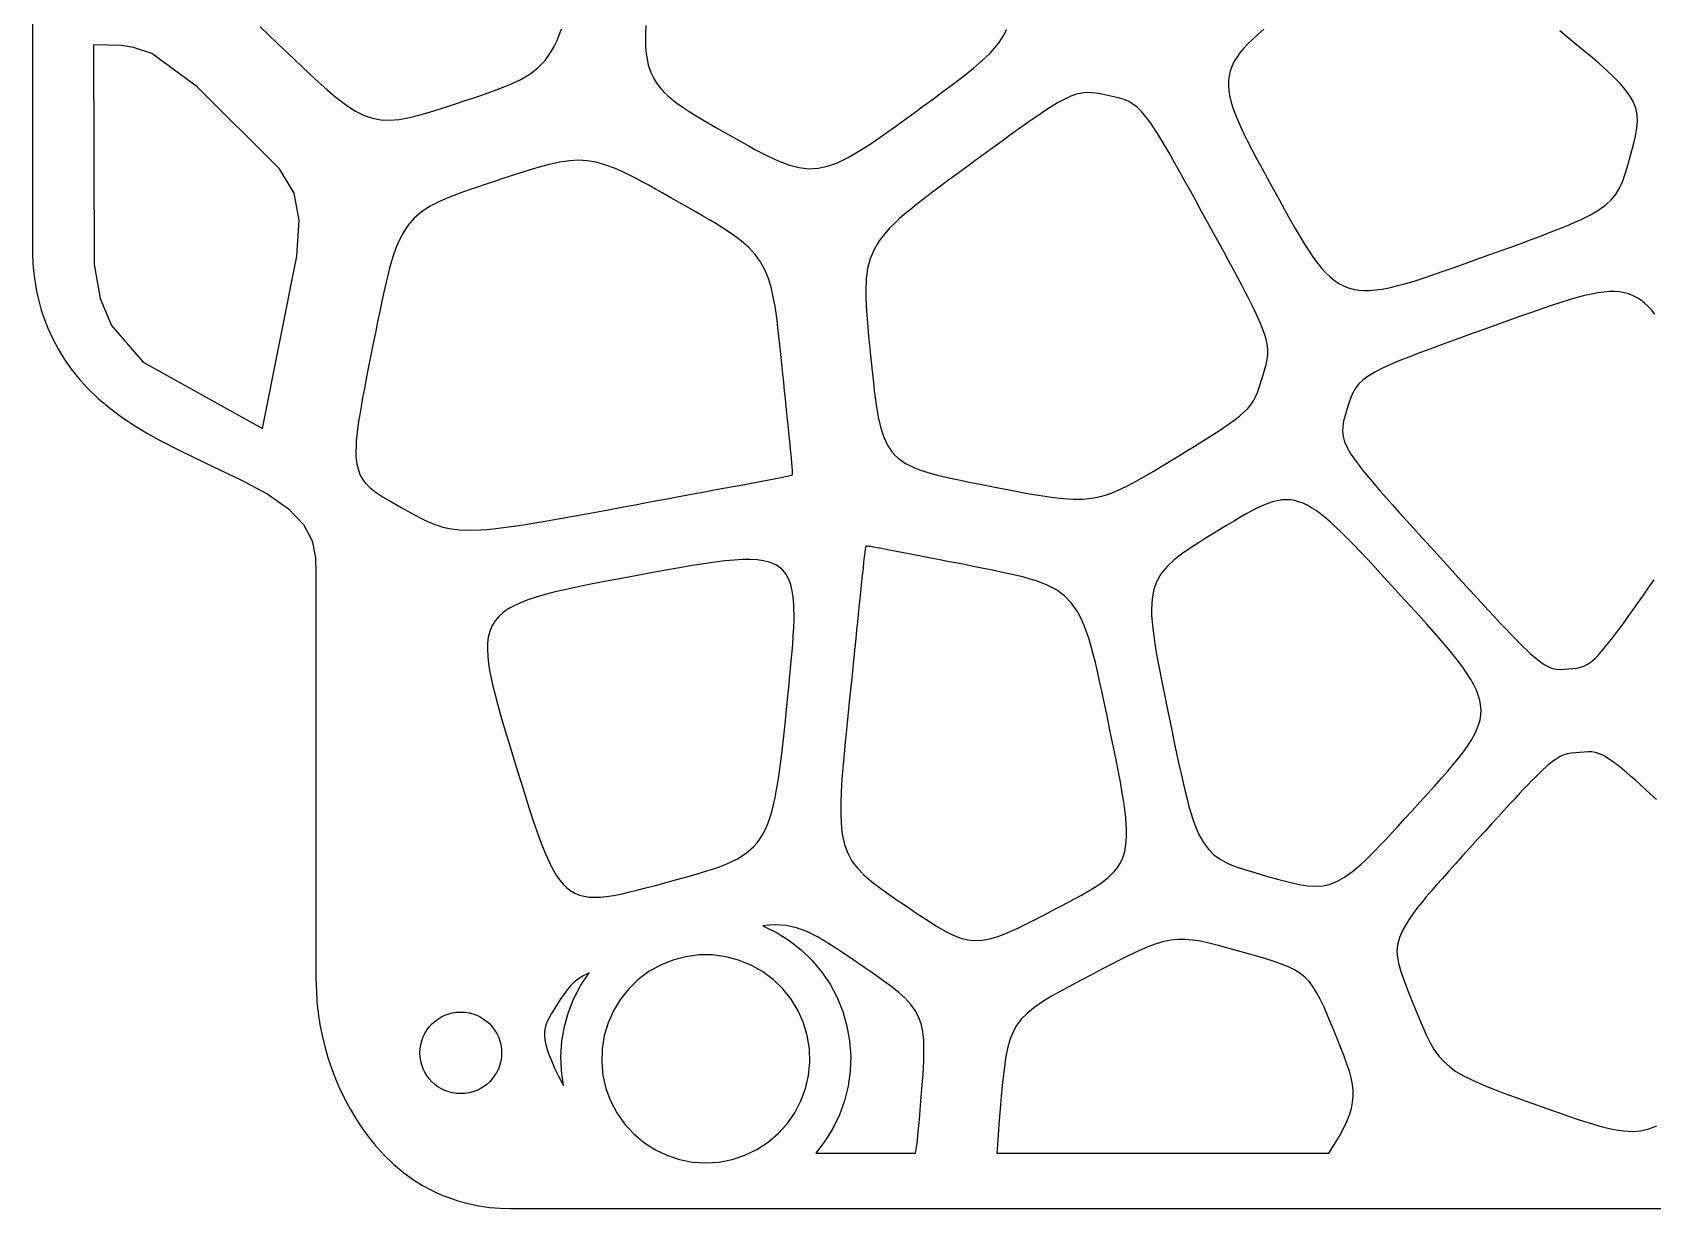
# Model space of a CAD drawing. Header units: millimetres. Extents: x -12999 to -11463, y -8335 to -6839.
# Drawn here: x -12999 to -12206, y -8335 to -7759 of the extents above; entities that cross this region are included whole.
import ezdxf

# ---------------------------------------------------------------- set-up
doc = ezdxf.new("R2010")
doc.units = ezdxf.units.MM
doc.header["$MEASUREMENT"] = 0

msp = doc.modelspace()

# ---------------------------------------------------------------- linework, layer by layer
at = {"color": 5, "linetype": 'Continuous'}
for points in [[(-12999.38, -7175.59), (-12999.38, -7863.57), (-12999.31, -7867.74), (-12999.11, -7871.69), (-12998.8, -7875.43), (-12998.4, -7878.95), (-12997.91, -7882.24), (-12997.36, -7885.32), (-12996.75, -7888.18), (-12996.12, -7890.82), (-12995.03, -7894.7), (-12993.96, -7897.98), (-12991.86, -7903.46), (-12989.42, -7908.78), (-12986.66, -7913.93), (-12983.6, -7918.9), (-12980.24, -7923.68), (-12976.6, -7928.22), (-12972.73, -7932.5), (-12966.98, -7938.05), (-12961.01, -7943.06), (-12954.94, -7947.55), (-12948.9, -7951.56), (-12943, -7955.11), (-12937.38, -7958.25), (-12926.55, -7963.79), (-12910.74, -7971.39), (-12897.36, -7977.79), (-12884.05, -7984.91), (-12873.91, -7992.04), (-12866.63, -7999.73), (-12862.41, -8007.64), (-12860.73, -8016.08), (-12860.51, -8022.94), (-12860.51, -8221.81), (-12860.09, -8232.35), (-12859.98, -8233.63), (-12859.37, -8239.18), (-12858.53, -8244.7), (-12857.46, -8250.16), (-12856.16, -8255.57), (-12854.63, -8260.91), (-12852.88, -8266.17), (-12850.91, -8271.34), (-12848.71, -8276.42), (-12845.41, -8283.09), (-12843.59, -8286.41), (-12841.45, -8290.05), (-12838.68, -8294.36), (-12835.42, -8298.95), (-12831.65, -8303.71), (-12827.33, -8308.51), (-12822.45, -8313.23), (-12817.49, -8317.38), (-12812.75, -8320.81), (-12808.32, -8323.59), (-12804.54, -8325.66), (-12801.2, -8327.28), (-12798.39, -8328.49), (-12795.95, -8329.45), (-12790.97, -8331.14), (-12785.89, -8332.52), (-12780.72, -8333.6), (-12775.5, -8334.37), (-12770.24, -8334.84), (-12764.99, -8334.99), (-11993.27, -8334.99)], [(-12887.75, -7755.79), (-12883.72, -7759.72), (-12879.3, -7763.96), (-12874.47, -7768.55), (-12870.75, -7772.09), (-12867.24, -7775.4), (-12863.95, -7778.5), (-12860.85, -7781.37), (-12857.92, -7784.04), (-12855.16, -7786.5), (-12852.54, -7788.75), (-12850.05, -7790.81), (-12845.39, -7794.35), (-12841.05, -7797.14), (-12836.91, -7799.22), (-12832.83, -7800.63), (-12828.69, -7801.4), (-12824.38, -7801.57), (-12819.74, -7801.17), (-12814.67, -7800.25), (-12809.03, -7798.84), (-12805.95, -7797.96), (-12802.69, -7796.96), (-12799.22, -7795.86), (-12795.53, -7794.66), (-12791.6, -7793.36), (-12787.42, -7791.97), (-12783.22, -7790.56), (-12779.28, -7789.23), (-12775.59, -7787.95), (-12772.14, -7786.71), (-12765.9, -7784.26), (-12760.48, -7781.73), (-12755.79, -7778.98), (-12751.74, -7775.85), (-12748.23, -7772.22), (-12745.19, -7767.92), (-12743.81, -7765.47), (-12742.52, -7762.81), (-12741.29, -7759.91), (-12740.13, -7756.75)], [(-12698.93, -7755.1), (-12699.1, -7758.93), (-12699.13, -7762.48), (-12699.01, -7765.78), (-12698.74, -7768.85), (-12698.3, -7771.7), (-12697.7, -7774.37), (-12696.93, -7776.88), (-12695.97, -7779.24), (-12694.83, -7781.48), (-12693.48, -7783.61), (-12691.94, -7785.64), (-12690.2, -7787.59), (-12688.24, -7789.49), (-12686.07, -7791.36), (-12683.68, -7793.22), (-12681.05, -7795.08), (-12678.2, -7796.97), (-12675.11, -7798.91), (-12671.77, -7800.92), (-12668.18, -7803.02), (-12664.34, -7805.23), (-12660.23, -7807.57), (-12656.19, -7809.87), (-12652.4, -7812.02), (-12648.82, -7814.02), (-12645.45, -7815.87), (-12642.27, -7817.56), (-12639.26, -7819.08), (-12633.69, -7821.66), (-12628.59, -7823.57), (-12623.79, -7824.81), (-12619.15, -7825.33), (-12614.55, -7825.11), (-12609.89, -7824.13), (-12605.01, -7822.38), (-12602.44, -7821.21), (-12599.76, -7819.84), (-12596.95, -7818.26), (-12593.99, -7816.48), (-12590.87, -7814.49), (-12587.56, -7812.3), (-12584.05, -7809.89), (-12580.32, -7807.26), (-12576.36, -7804.42), (-12572.14, -7801.36), (-12567.64, -7798.08), (-12562.86, -7794.57), (-12558.02, -7791.02), (-12553.5, -7787.69), (-12549.29, -7784.55), (-12545.38, -7781.58), (-12541.78, -7778.77), (-12538.47, -7776.08), (-12535.45, -7773.52), (-12532.71, -7771.04), (-12530.27, -7768.65), (-12528.1, -7766.3), (-12526.21, -7764), (-12524.6, -7761.71), (-12523.25, -7759.42), (-12522.17, -7757.1)], [(-12396.1, -7756.98), (-12399, -7759.46), (-12401.62, -7761.85), (-12403.98, -7764.15), (-12406.07, -7766.4), (-12407.89, -7768.6), (-12409.46, -7770.78), (-12410.79, -7772.97), (-12411.86, -7775.2), (-12412.67, -7777.47), (-12413.22, -7779.76), (-12413.51, -7782.08), (-12413.55, -7784.46), (-12413.37, -7786.92), (-12412.96, -7789.48), (-12412.32, -7792.18), (-12411.46, -7795.03), (-12410.39, -7798.05), (-12409.1, -7801.25), (-12407.6, -7804.65), (-12405.89, -7808.26), (-12403.97, -7812.11), (-12401.85, -7816.21), (-12399.54, -7820.59), (-12397.03, -7825.24), (-12394.33, -7830.2), (-12391.44, -7835.48), (-12388.54, -7840.77), (-12385.81, -7845.72), (-12383.23, -7850.35), (-12380.78, -7854.66), (-12378.45, -7858.65), (-12376.21, -7862.33), (-12374.05, -7865.72), (-12371.94, -7868.81), (-12369.88, -7871.6), (-12367.85, -7874.12), (-12365.81, -7876.36), (-12363.75, -7878.34), (-12361.64, -7880.07), (-12359.45, -7881.55), (-12357.18, -7882.76), (-12354.83, -7883.69), (-12352.41, -7884.37), (-12349.88, -7884.81), (-12347.22, -7885.01), (-12344.4, -7885), (-12341.41, -7884.76), (-12338.21, -7884.31), (-12334.8, -7883.66), (-12331.15, -7882.81), (-12327.26, -7881.77), (-12323.09, -7880.54), (-12318.64, -7879.13), (-12313.88, -7877.54), (-12308.79, -7875.79), (-12303.37, -7873.87), (-12297.58, -7871.8), (-12291.41, -7869.58), (-12285.5, -7867.45), (-12279.94, -7865.45), (-12274.72, -7863.55), (-12269.83, -7861.77), (-12265.25, -7860.08), (-12260.98, -7858.48), (-12257, -7856.96), (-12253.3, -7855.52), (-12249.87, -7854.14), (-12246.69, -7852.82), (-12243.76, -7851.55), (-12241.04, -7850.31), (-12236.19, -7847.89), (-12232.07, -7845.47), (-12228.63, -7842.98), (-12225.83, -7840.38), (-12223.58, -7837.61), (-12221.77, -7834.58), (-12220.26, -7831.21), (-12218.95, -7827.42), (-12217.7, -7823.12), (-12216.39, -7818.22), (-12215.17, -7813.51), (-12214.18, -7809.31), (-12213.49, -7805.53), (-12213.18, -7802.06), (-12213.32, -7798.79), (-12213.98, -7795.61), (-12215.25, -7792.43), (-12217.18, -7789.14), (-12219.87, -7785.63), (-12221.51, -7783.77), (-12223.37, -7781.81), (-12225.45, -7779.75), (-12227.76, -7777.56), (-12230.31, -7775.25), (-12233.12, -7772.78), (-12236.18, -7770.16), (-12239.51, -7767.37), (-12243.12, -7764.38), (-12247.02, -7761.2), (-12251.21, -7757.81)], [(-12204.59, -7896.57), (-12206.36, -7894.5), (-12208.12, -7892.65), (-12209.9, -7891.02), (-12211.72, -7889.62), (-12213.59, -7888.43), (-12215.53, -7887.44), (-12217.57, -7886.67), (-12219.7, -7886.09), (-12221.97, -7885.72), (-12224.37, -7885.55), (-12226.93, -7885.57), (-12229.67, -7885.79), (-12232.6, -7886.19), (-12235.74, -7886.77), (-12239.11, -7887.54), (-12242.72, -7888.48), (-12246.59, -7889.6), (-12250.75, -7890.88), (-12255.2, -7892.34), (-12259.96, -7893.95), (-12265.06, -7895.73), (-12270.5, -7897.66), (-12276.31, -7899.74), (-12282.5, -7901.97), (-12288.45, -7904.11), (-12294.05, -7906.13), (-12299.3, -7908.03), (-12304.22, -7909.82), (-12308.81, -7911.5), (-12313.1, -7913.08), (-12317.08, -7914.57), (-12320.79, -7915.97), (-12324.21, -7917.29), (-12327.38, -7918.55), (-12330.3, -7919.73), (-12332.98, -7920.86), (-12337.74, -7923), (-12341.73, -7925.02), (-12345.02, -7926.97), (-12347.67, -7928.91), (-12349.74, -7930.87), (-12351.34, -7932.92), (-12352.6, -7935.12), (-12353.63, -7937.54), (-12354.56, -7940.25), (-12355.49, -7943.31), (-12356.38, -7946.34), (-12357.08, -7949.08), (-12357.51, -7951.62), (-12357.61, -7954.07), (-12357.32, -7956.54), (-12356.58, -7959.13), (-12355.32, -7961.97), (-12353.48, -7965.16), (-12350.99, -7968.81), (-12349.48, -7970.83), (-12347.79, -7973.01), (-12345.9, -7975.36), (-12343.8, -7977.88), (-12341.5, -7980.6), (-12338.97, -7983.52), (-12336.21, -7986.66), (-12333.22, -7990.03), (-12329.99, -7993.64), (-12326.5, -7997.51), (-12322.75, -8001.66), (-12318.73, -8006.08), (-12314.43, -8010.81), (-12309.85, -8015.84), (-12305.24, -8020.9), (-12300.92, -8025.65), (-12296.87, -8030.09), (-12293.08, -8034.23), (-12289.55, -8038.08), (-12286.25, -8041.66), (-12283.18, -8044.97), (-12280.33, -8048.03), (-12277.69, -8050.84), (-12275.24, -8053.41), (-12272.97, -8055.76), (-12270.87, -8057.89), (-12268.93, -8059.81), (-12267.14, -8061.54), (-12265.48, -8063.08), (-12263.95, -8064.44), (-12261.22, -8066.68), (-12258.84, -8068.33), (-12256.74, -8069.48), (-12254.81, -8070.21), (-12252.96, -8070.59), (-12251.1, -8070.72), (-12249.14, -8070.66), (-12246.99, -8070.49), (-12244.84, -8070.3), (-12242.9, -8070.06), (-12241.11, -8069.68), (-12239.38, -8069.1), (-12237.67, -8068.23), (-12235.88, -8067), (-12233.95, -8065.33), (-12231.81, -8063.14), (-12229.39, -8060.36), (-12226.62, -8056.9), (-12225.08, -8054.89), (-12223.43, -8052.69), (-12221.65, -8050.29), (-12219.74, -8047.66), (-12217.69, -8044.81), (-12215.49, -8041.72), (-12213.12, -8038.39), (-12210.6, -8034.81), (-12207.89, -8030.96), (-12205, -8026.83)], [(-12203.81, -8134.54), (-12206.7, -8131.86), (-12209.38, -8129.39), (-12211.88, -8127.12), (-12214.19, -8125.03), (-12216.33, -8123.14), (-12218.31, -8121.42), (-12221.84, -8118.47), (-12224.87, -8116.12), (-12227.49, -8114.32), (-12229.77, -8112.99), (-12231.81, -8112.07), (-12233.7, -8111.49), (-12235.53, -8111.2), (-12237.37, -8111.13), (-12239.33, -8111.21), (-12241.49, -8111.37), (-12245.59, -8111.8), (-12247.4, -8112.14), (-12249.17, -8112.67), (-12250.97, -8113.45), (-12252.87, -8114.54), (-12254.96, -8116.02), (-12257.32, -8117.96), (-12260.01, -8120.41), (-12263.13, -8123.46), (-12264.87, -8125.23), (-12266.74, -8127.17), (-12268.76, -8129.29), (-12270.94, -8131.61), (-12273.27, -8134.12), (-12275.79, -8136.84), (-12278.48, -8139.77), (-12281.37, -8142.93), (-12284.46, -8146.32), (-12287.77, -8149.96), (-12291.3, -8153.84), (-12295.06, -8157.99), (-12298.83, -8162.14), (-12302.36, -8166.05), (-12305.66, -8169.71), (-12308.73, -8173.14), (-12311.57, -8176.37), (-12314.2, -8179.4), (-12316.62, -8182.25), (-12318.83, -8184.93), (-12320.83, -8187.46), (-12322.64, -8189.85), (-12324.26, -8192.11), (-12325.69, -8194.27), (-12328.01, -8198.32), (-12329.64, -8202.1), (-12330.63, -8205.73), (-12330.95, -8208.67), (-12330.86, -8210.76), (-12330.18, -8214.63), (-12329.03, -8218.81), (-12327.45, -8223.41), (-12325.47, -8228.56), (-12323.15, -8234.35), (-12320.8, -8240.16), (-12318.67, -8245.26), (-12316.67, -8249.75), (-12314.69, -8253.68), (-12312.66, -8257.14), (-12310.48, -8260.2), (-12308.05, -8262.94), (-12305.28, -8265.42), (-12302.08, -8267.73), (-12298.36, -8269.93), (-12294.02, -8272.1), (-12288.97, -8274.32), (-12286.15, -8275.47), (-12283.12, -8276.65), (-12279.86, -8277.89), (-12276.37, -8279.18), (-12272.63, -8280.54), (-12268.63, -8281.98), (-12264.37, -8283.5), (-12259.81, -8285.12), (-12255.26, -8286.74), (-12250.98, -8288.25), (-12246.96, -8289.65), (-12243.19, -8290.94), (-12239.65, -8292.12), (-12236.33, -8293.17), (-12233.21, -8294.11), (-12230.27, -8294.93), (-12224.88, -8296.19), (-12220.05, -8296.93), (-12215.64, -8297.13), (-12211.52, -8296.79), (-12207.58, -8295.87), (-12203.68, -8294.36)]]:
    msp.add_lwpolyline(points, dxfattribs=at)
for points in [[(-12868.63, -7850.59), (-12871.16, -7837.24), (-12878.28, -7825.33), (-12918.67, -7785.22), (-12940.85, -7768.94), (-12949.82, -7765.88), (-12955.68, -7764.87), (-12969.53, -7764.7), (-12969.14, -7872.3), (-12966.12, -7888.97), (-12960.63, -7902.1), (-12945.15, -7920.19), (-12886.69, -7952.6), (-12869.82, -7868.18)], [(-12395.22, -7908.26), (-12396.28, -7904.95), (-12397.77, -7901.15), (-12399.74, -7896.76), (-12400.91, -7894.3), (-12402.22, -7891.65), (-12403.66, -7888.79), (-12405.25, -7885.72), (-12406.99, -7882.41), (-12408.88, -7878.86), (-12410.93, -7875.04), (-12413.14, -7870.95), (-12415.52, -7866.58), (-12418.08, -7861.9), (-12420.81, -7856.91), (-12423.72, -7851.58), (-12426.64, -7846.25), (-12429.38, -7841.25), (-12431.95, -7836.58), (-12434.36, -7832.21), (-12436.62, -7828.14), (-12438.73, -7824.36), (-12440.7, -7820.86), (-12442.56, -7817.62), (-12444.29, -7814.63), (-12445.92, -7811.89), (-12447.44, -7809.37), (-12448.88, -7807.07), (-12451.52, -7803.09), (-12453.91, -7799.84), (-12456.12, -7797.24), (-12458.22, -7795.2), (-12460.28, -7793.63), (-12462.37, -7792.42), (-12464.57, -7791.49), (-12466.95, -7790.75), (-12469.57, -7790.11), (-12472.51, -7789.48), (-12475.46, -7788.87), (-12478.13, -7788.39), (-12480.6, -7788.1), (-12482.99, -7788.04), (-12485.39, -7788.27), (-12487.91, -7788.85), (-12490.64, -7789.81), (-12493.7, -7791.21), (-12497.17, -7793.11), (-12501.17, -7795.55), (-12503.39, -7796.99), (-12505.79, -7798.58), (-12508.36, -7800.34), (-12511.13, -7802.27), (-12514.11, -7804.37), (-12517.3, -7806.65), (-12520.73, -7809.12), (-12524.4, -7811.78), (-12528.33, -7814.64), (-12532.53, -7817.71), (-12537.01, -7821), (-12541.79, -7824.5), (-12546.57, -7828.01), (-12551.06, -7831.31), (-12555.25, -7834.42), (-12559.16, -7837.35), (-12562.8, -7840.12), (-12566.17, -7842.75), (-12569.28, -7845.26), (-12572.14, -7847.66), (-12574.76, -7849.97), (-12577.16, -7852.2), (-12579.32, -7854.38), (-12581.28, -7856.52), (-12584.57, -7860.73), (-12587.12, -7864.99), (-12588.99, -7869.43), (-12590.25, -7874.18), (-12590.97, -7879.38), (-12591.21, -7885.16), (-12591.18, -7888.31), (-12591.05, -7891.66), (-12590.84, -7895.22), (-12590.56, -7899.01), (-12590.21, -7903.04), (-12589.8, -7907.34), (-12589.34, -7911.92), (-12588.84, -7916.8), (-12588.36, -7921.51), (-12587.9, -7925.93), (-12587.45, -7930.08), (-12587, -7933.97), (-12586.54, -7937.61), (-12586.06, -7941.01), (-12585.56, -7944.19), (-12585.02, -7947.14), (-12583.8, -7952.44), (-12582.32, -7956.98), (-12580.51, -7960.86), (-12578.22, -7964.26), (-12576.85, -7965.79), (-12575.31, -7967.22), (-12571.71, -7969.74), (-12569.63, -7970.86), (-12567.36, -7971.9), (-12564.87, -7972.87), (-12562.16, -7973.79), (-12559.21, -7974.67), (-12556.01, -7975.52), (-12552.56, -7976.36), (-12548.83, -7977.2), (-12544.83, -7978.05), (-12540.53, -7978.93), (-12535.92, -7979.84), (-12530.99, -7980.81), (-12526.25, -7981.74), (-12521.79, -7982.6), (-12517.61, -7983.4), (-12513.68, -7984.14), (-12509.99, -7984.8), (-12506.52, -7985.39), (-12500.19, -7986.35), (-12494.55, -7987), (-12489.47, -7987.31), (-12484.82, -7987.26), (-12480.45, -7986.83), (-12476.25, -7986.01), (-12472.07, -7984.77), (-12467.8, -7983.1), (-12463.28, -7980.96), (-12458.4, -7978.36), (-12453.01, -7975.25), (-12450.09, -7973.51), (-12446.99, -7971.63), (-12443.7, -7969.62), (-12440.19, -7967.47), (-12436.7, -7965.33), (-12433.42, -7963.32), (-12430.35, -7961.43), (-12427.49, -7959.66), (-12422.33, -7956.43), (-12417.88, -7953.58), (-12414.07, -7951.04), (-12410.85, -7948.76), (-12408.15, -7946.68), (-12405.91, -7944.73), (-12404.05, -7942.87), (-12402.53, -7941.02), (-12401.27, -7939.13), (-12400.2, -7937.15), (-12399.28, -7935), (-12398.43, -7932.64), (-12397.58, -7930), (-12396.69, -7927.03), (-12395.81, -7924.05), (-12395.08, -7921.35), (-12394.56, -7918.83), (-12394.27, -7916.37), (-12394.26, -7913.86), (-12394.56, -7911.2)], [(-12630.16, -7941.72), (-12630.53, -7938.13), (-12630.93, -7934.28), (-12631.35, -7930.18), (-12631.79, -7925.81), (-12632.27, -7921.16), (-12632.77, -7916.27), (-12633.25, -7911.69), (-12633.72, -7907.39), (-12634.18, -7903.37), (-12634.64, -7899.6), (-12635.12, -7896.07), (-12635.62, -7892.77), (-12636.16, -7889.69), (-12637.36, -7884.1), (-12638.8, -7879.18), (-12640.55, -7874.84), (-12642.69, -7870.93), (-12645.29, -7867.36), (-12648.42, -7864), (-12652.17, -7860.74), (-12656.59, -7857.47), (-12661.77, -7854.06), (-12664.67, -7852.26), (-12667.78, -7850.4), (-12671.12, -7848.44), (-12674.7, -7846.37), (-12678.52, -7844.18), (-12682.59, -7841.86), (-12686.66, -7839.54), (-12690.49, -7837.37), (-12694.09, -7835.34), (-12697.47, -7833.46), (-12700.66, -7831.72), (-12703.67, -7830.12), (-12709.22, -7827.33), (-12714.25, -7825.09), (-12718.9, -7823.37), (-12723.29, -7822.16), (-12727.57, -7821.44), (-12731.87, -7821.2), (-12736.31, -7821.43), (-12741.04, -7822.11), (-12746.18, -7823.22), (-12751.87, -7824.76), (-12758.24, -7826.7), (-12761.73, -7827.81), (-12765.43, -7829.03), (-12769.37, -7830.34), (-12773.57, -7831.73), (-12777.59, -7833.08), (-12781.37, -7834.35), (-12784.92, -7835.57), (-12788.25, -7836.74), (-12794.3, -7839), (-12799.67, -7841.28), (-12804.48, -7843.74), (-12808.75, -7846.5), (-12812.41, -7849.63), (-12815.49, -7853.19), (-12818.11, -7857.26), (-12820.4, -7862.01), (-12821.46, -7864.69), (-12822.47, -7867.58), (-12823.45, -7870.7), (-12824.41, -7874.07), (-12825.35, -7877.7), (-12826.3, -7881.61), (-12827.26, -7885.81), (-12828.23, -7890.32), (-12829.24, -7895.15), (-12830.29, -7900.32), (-12831.4, -7905.83), (-12832.57, -7911.72), (-12833.74, -7917.6), (-12834.83, -7923.12), (-12835.84, -7928.29), (-12836.77, -7933.12), (-12837.61, -7937.63), (-12838.36, -7941.84), (-12839.02, -7945.74), (-12839.59, -7949.38), (-12840.06, -7952.75), (-12840.43, -7955.87), (-12840.71, -7958.75), (-12840.87, -7961.42), (-12840.93, -7963.88), (-12840.89, -7966.15), (-12840.46, -7970.18), (-12839.56, -7973.64), (-12838.94, -7975.18), (-12838.19, -7976.62), (-12837.31, -7977.98), (-12836.31, -7979.26), (-12833.92, -7981.66), (-12830.99, -7983.95), (-12827.5, -7986.25), (-12823.44, -7988.67), (-12818.78, -7991.31), (-12814.07, -7993.96), (-12809.83, -7996.24), (-12805.89, -7998.18), (-12802.1, -7999.76), (-12798.3, -8000.99), (-12794.32, -8001.87), (-12790.01, -8002.39), (-12785.2, -8002.56), (-12779.75, -8002.37), (-12776.72, -8002.14), (-12773.48, -8001.82), (-12769.99, -8001.42), (-12766.24, -8000.92), (-12762.2, -8000.34), (-12757.87, -7999.67), (-12753.21, -7998.9), (-12748.21, -7998.05), (-12742.84, -7997.11), (-12737.1, -7996.08), (-12730.95, -7994.96), (-12724.37, -7993.75), (-12717.36, -7992.46), (-12709.88, -7991.07), (-12704.08, -7989.99), (-12698.55, -7988.96), (-12693.3, -7987.99), (-12688.31, -7987.06), (-12683.58, -7986.18), (-12679.1, -7985.35), (-12674.87, -7984.56), (-12670.88, -7983.82), (-12667.12, -7983.12), (-12663.58, -7982.46), (-12657.15, -7981.27), (-12654.24, -7980.72), (-12651.44, -7980.2), (-12648.05, -7979.57), (-12643.87, -7978.78), (-12639.43, -7977.94), (-12635.26, -7977.15), (-12633.46, -7976.8), (-12631.93, -7976.5), (-12630.71, -7976.26), (-12629.73, -7976.06), (-12628.37, -7975.77), (-12627.64, -7975.58), (-12627.44, -7975.51), (-12627.31, -7975.45), (-12627.27, -7975.43), (-12627.24, -7975.4), (-12627.19, -7975.36), (-12627.15, -7975.31), (-12627.13, -7975.29), (-12627.11, -7975.26), (-12627.09, -7975.22), (-12627.08, -7975.18), (-12627.05, -7975.06), (-12627.02, -7974.67), (-12627.04, -7973.98), (-12627.1, -7972.93), (-12627.21, -7971.47), (-12627.38, -7969.57), (-12627.6, -7967.19), (-12627.89, -7964.22), (-12628.25, -7960.6), (-12628.69, -7956.24), (-12629.21, -7951.09), (-12629.5, -7948.2), (-12629.82, -7945.07)], [(-12289.89, -8092.99), (-12289.79, -8090.55), (-12289.97, -8088.14), (-12290.41, -8085.75), (-12291.11, -8083.35), (-12292.07, -8080.88), (-12293.29, -8078.33), (-12294.78, -8075.67), (-12296.53, -8072.89), (-12298.55, -8069.97), (-12300.84, -8066.89), (-12303.4, -8063.64), (-12306.23, -8060.2), (-12309.34, -8056.55), (-12312.73, -8052.68), (-12316.39, -8048.56), (-12320.33, -8044.18), (-12324.54, -8039.53), (-12329.05, -8034.59), (-12333.49, -8029.71), (-12337.67, -8025.13), (-12341.61, -8020.84), (-12345.31, -8016.84), (-12348.8, -8013.12), (-12352.08, -8009.68), (-12355.18, -8006.51), (-12358.1, -8003.6), (-12360.86, -8000.96), (-12363.48, -7998.57), (-12365.97, -7996.43), (-12368.35, -7994.53), (-12370.62, -7992.88), (-12372.8, -7991.47), (-12374.91, -7990.28), (-12376.96, -7989.32), (-12378.98, -7988.57), (-12381.02, -7988.02), (-12383.09, -7987.69), (-12385.22, -7987.58), (-12387.39, -7987.7), (-12389.61, -7988.04), (-12391.89, -7988.61), (-12394.25, -7989.39), (-12396.7, -7990.38), (-12399.27, -7991.57), (-12401.98, -7992.95), (-12404.84, -7994.51), (-12407.87, -7996.26), (-12411.09, -7998.18), (-12414.53, -8000.26), (-12418.19, -8002.5), (-12421.65, -8004.63), (-12424.9, -8006.63), (-12427.93, -8008.54), (-12430.76, -8010.35), (-12435.8, -8013.79), (-12440.06, -8017.08), (-12443.58, -8020.35), (-12446.4, -8023.75), (-12448.54, -8027.42), (-12450.03, -8031.48), (-12450.9, -8036.07), (-12451.11, -8038.6), (-12451.18, -8041.32), (-12451.12, -8044.23), (-12450.91, -8047.36), (-12450.58, -8050.72), (-12450.13, -8054.33), (-12449.56, -8058.22), (-12448.87, -8062.38), (-12448.07, -8066.85), (-12447.16, -8071.63), (-12446.15, -8076.75), (-12445.05, -8082.22), (-12443.85, -8088.07), (-12442.57, -8094.3), (-12441.27, -8100.58), (-12440.05, -8106.48), (-12438.89, -8111.99), (-12437.79, -8117.13), (-12436.74, -8121.92), (-12435.73, -8126.37), (-12434.75, -8130.5), (-12433.79, -8134.32), (-12432.84, -8137.85), (-12431.9, -8141.1), (-12430.94, -8144.09), (-12429.98, -8146.83), (-12428.98, -8149.34), (-12427.96, -8151.62), (-12425.77, -8155.6), (-12423.35, -8158.87), (-12420.62, -8161.56), (-12417.56, -8163.77), (-12414.11, -8165.63), (-12410.19, -8167.27), (-12405.7, -8168.81), (-12400.6, -8170.34), (-12394.82, -8171.99), (-12388.87, -8173.64), (-12383.61, -8175.03), (-12378.92, -8176.08), (-12374.69, -8176.75), (-12370.8, -8176.99), (-12367.16, -8176.74), (-12363.65, -8175.95), (-12360.16, -8174.57), (-12356.58, -8172.54), (-12352.8, -8169.81), (-12348.71, -8166.34), (-12346.51, -8164.3), (-12344.2, -8162.06), (-12341.75, -8159.6), (-12339.16, -8156.93), (-12336.4, -8154.02), (-12333.48, -8150.88), (-12330.36, -8147.5), (-12327.04, -8143.87), (-12323.51, -8139.99), (-12319.75, -8135.85), (-12315.95, -8131.66), (-12312.4, -8127.72), (-12309.1, -8124.01), (-12306.05, -8120.53), (-12303.26, -8117.23), (-12300.72, -8114.12), (-12298.44, -8111.16), (-12296.42, -8108.33), (-12294.65, -8105.61), (-12293.16, -8102.99), (-12291.93, -8100.44), (-12290.97, -8097.94), (-12290.28, -8095.46)], [(-12465.49, -8131.36), (-12466.29, -8126.83), (-12467.2, -8121.96), (-12468.23, -8116.73), (-12469.35, -8111.13), (-12470.58, -8105.14), (-12471.9, -8098.74), (-12473.16, -8092.61), (-12474.36, -8086.86), (-12475.5, -8081.46), (-12476.6, -8076.42), (-12477.66, -8071.71), (-12478.7, -8067.33), (-12479.73, -8063.25), (-12480.76, -8059.47), (-12481.81, -8055.96), (-12482.88, -8052.72), (-12483.99, -8049.74), (-12485.14, -8046.99), (-12486.36, -8044.47), (-12487.65, -8042.15), (-12490.52, -8038.06), (-12493.86, -8034.64), (-12497.76, -8031.78), (-12502.31, -8029.39), (-12507.61, -8027.35), (-12510.57, -8026.42), (-12513.76, -8025.54), (-12517.18, -8024.68), (-12520.86, -8023.83), (-12524.8, -8022.99), (-12529.01, -8022.12), (-12533.51, -8021.23), (-12538.32, -8020.29), (-12542.88, -8019.39), (-12547.17, -8018.55), (-12551.19, -8017.77), (-12554.96, -8017.03), (-12558.49, -8016.34), (-12561.77, -8015.7), (-12564.82, -8015.1), (-12567.65, -8014.55), (-12572.68, -8013.57), (-12576.92, -8012.75), (-12580.44, -8012.08), (-12583.31, -8011.54), (-12585.6, -8011.11), (-12587.37, -8010.8), (-12588.7, -8010.57), (-12589.65, -8010.43), (-12590.29, -8010.36), (-12590.73, -8010.34), (-12590.87, -8010.36), (-12590.93, -8010.37), (-12590.97, -8010.39), (-12591.01, -8010.41), (-12591.04, -8010.43), (-12591.09, -8010.48), (-12591.14, -8010.54), (-12591.17, -8010.58), (-12591.2, -8010.63), (-12591.25, -8010.79), (-12591.31, -8011.05), (-12591.47, -8011.96), (-12591.66, -8013.48), (-12591.91, -8015.57), (-12592.2, -8018.15), (-12592.52, -8021.15), (-12592.9, -8024.76), (-12593.36, -8029.13), (-12593.62, -8031.61), (-12593.9, -8034.31), (-12594.2, -8037.23), (-12594.52, -8040.39), (-12594.87, -8043.78), (-12595.24, -8047.43), (-12595.64, -8051.34), (-12596.07, -8055.51), (-12596.53, -8059.96), (-12597.01, -8064.7), (-12597.53, -8069.74), (-12598.07, -8075.07), (-12598.65, -8080.73), (-12599.26, -8086.7), (-12599.97, -8093.69), (-12600.63, -8100.24), (-12601.23, -8106.37), (-12601.78, -8112.09), (-12602.25, -8117.44), (-12602.65, -8122.42), (-12602.98, -8127.06), (-12603.22, -8131.38), (-12603.38, -8135.39), (-12603.44, -8139.11), (-12603.41, -8142.57), (-12603.27, -8145.77), (-12603.03, -8148.75), (-12602.67, -8151.51), (-12601.6, -8156.48), (-12600.02, -8160.82), (-12597.92, -8164.68), (-12595.28, -8168.18), (-12592.08, -8171.48), (-12588.27, -8174.77), (-12583.8, -8178.16), (-12578.64, -8181.81), (-12575.79, -8183.77), (-12572.75, -8185.84), (-12569.63, -8187.97), (-12566.69, -8189.96), (-12561.33, -8193.53), (-12556.56, -8196.56), (-12552.26, -8199.05), (-12548.33, -8200.99), (-12544.66, -8202.4), (-12541.14, -8203.29), (-12537.66, -8203.64), (-12534.11, -8203.47), (-12530.39, -8202.79), (-12526.37, -8201.6), (-12521.96, -8199.9), (-12517.04, -8197.69), (-12511.51, -8194.99), (-12508.47, -8193.44), (-12505.25, -8191.78), (-12501.81, -8189.99), (-12498.16, -8188.08), (-12494.68, -8186.25), (-12491.4, -8184.52), (-12485.46, -8181.31), (-12480.31, -8178.31), (-12475.91, -8175.42), (-12472.22, -8172.52), (-12469.2, -8169.48), (-12467.9, -8167.83), (-12466.76, -8166.08), (-12465.78, -8164.19), (-12464.97, -8162.17), (-12464.33, -8160.01), (-12463.86, -8157.69), (-12463.55, -8155.2), (-12463.4, -8152.52), (-12463.4, -8149.62), (-12463.55, -8146.5), (-12463.83, -8143.13), (-12464.26, -8139.5), (-12464.81, -8135.58)], [(-12633.45, -8120.77), (-12632.8, -8115.84), (-12632.17, -8110.55), (-12631.53, -8104.87), (-12630.88, -8098.79), (-12630.2, -8092.3), (-12629.5, -8085.38), (-12628.89, -8079.4), (-12628.32, -8073.76), (-12627.81, -8068.43), (-12627.35, -8063.41), (-12626.97, -8058.69), (-12626.66, -8054.27), (-12626.44, -8050.13), (-12626.31, -8046.26), (-12626.41, -8038.86), (-12626.7, -8035.4), (-12627.18, -8032.17), (-12627.89, -8029.21), (-12628.86, -8026.54), (-12630.14, -8024.17), (-12630.91, -8023.1), (-12631.77, -8022.11), (-12632.73, -8021.2), (-12633.79, -8020.38), (-12634.9, -8019.67), (-12636.08, -8019.07), (-12638.56, -8018.13), (-12641.27, -8017.48), (-12644.32, -8017.06), (-12647.71, -8016.88), (-12651.47, -8016.9), (-12655.6, -8017.14), (-12660.13, -8017.56), (-12665.06, -8018.16), (-12670.41, -8018.93), (-12676.2, -8019.86), (-12682.44, -8020.92), (-12689.15, -8022.12), (-12696.34, -8023.44), (-12704.02, -8024.86), (-12711.79, -8026.31), (-12719.05, -8027.68), (-12725.81, -8028.98), (-12732.09, -8030.25), (-12737.89, -8031.49), (-12743.24, -8032.73), (-12748.13, -8033.99), (-12752.59, -8035.27), (-12756.62, -8036.61), (-12760.24, -8038.02), (-12763.46, -8039.51), (-12766.29, -8041.11), (-12768.74, -8042.84), (-12770.9, -8044.77), (-12772.77, -8046.98), (-12774.27, -8049.48), (-12775.35, -8052.14), (-12776.05, -8054.95), (-12776.42, -8057.92), (-12776.51, -8061.05), (-12776.34, -8064.34), (-12775.97, -8067.75), (-12775.41, -8071.28), (-12774.69, -8074.98), (-12773.8, -8078.93), (-12772.75, -8083.15), (-12771.55, -8087.65), (-12770.2, -8092.43), (-12768.72, -8097.51), (-12767.11, -8102.91), (-12765.37, -8108.63), (-12763.53, -8114.68), (-12761.73, -8120.57), (-12760.02, -8126.15), (-12758.39, -8131.4), (-12756.84, -8136.36), (-12755.35, -8141.01), (-12753.92, -8145.37), (-12752.53, -8149.45), (-12751.19, -8153.24), (-12749.87, -8156.77), (-12748.57, -8160.05), (-12745.83, -8166.17), (-12744.36, -8168.97), (-12742.81, -8171.56), (-12741.18, -8173.9), (-12739.46, -8175.97), (-12737.65, -8177.73), (-12735.71, -8179.22), (-12733.65, -8180.4), (-12731.47, -8181.29), (-12729.16, -8181.91), (-12726.68, -8182.27), (-12724.03, -8182.4), (-12721.17, -8182.31), (-12718.09, -8182), (-12714.78, -8181.5), (-12711.22, -8180.82), (-12707.38, -8179.97), (-12703.26, -8178.97), (-12698.84, -8177.83), (-12694.09, -8176.57), (-12689.01, -8175.2), (-12684.34, -8173.93), (-12679.97, -8172.73), (-12675.88, -8171.58), (-12672.04, -8170.46), (-12668.47, -8169.36), (-12665.14, -8168.26), (-12662.04, -8167.14), (-12659.17, -8165.99), (-12654.05, -8163.54), (-12649.68, -8160.75), (-12645.97, -8157.5), (-12644.35, -8155.65), (-12642.87, -8153.64), (-12641.52, -8151.45), (-12640.29, -8149.06), (-12639.17, -8146.45), (-12638.14, -8143.61), (-12637.21, -8140.52), (-12636.35, -8137.17), (-12635.55, -8133.53), (-12634.81, -8129.6), (-12634.11, -8125.35)], [(-12563.96, -8280.23), (-12563.64, -8276.27), (-12563.36, -8272.57), (-12563.11, -8269.1), (-12562.76, -8262.8), (-12562.64, -8257.29), (-12562.78, -8252.45), (-12563.24, -8248.2), (-12564.05, -8244.42), (-12565.27, -8241.01), (-12566.93, -8237.87), (-12569.08, -8234.9), (-12571.77, -8231.99), (-12575.03, -8229.04), (-12578.91, -8225.95), (-12583.46, -8222.63), (-12588.72, -8218.96), (-12591.63, -8216.96), (-12594.74, -8214.84), (-12598.72, -8212.13), (-12602.41, -8209.64), (-12605.83, -8207.37), (-12609.01, -8205.32), (-12612, -8203.48), (-12614.82, -8201.85), (-12617.5, -8200.43), (-12620.1, -8199.21), (-12625.13, -8197.36), (-12630.21, -8196.28), (-12635.59, -8195.94), (-12638.48, -8196.04), (-12641.55, -8196.32), (-12634.92, -8199.59), (-12628.66, -8203.52), (-12622.84, -8208.09), (-12617.53, -8213.24), (-12612.78, -8218.91), (-12608.65, -8225.04), (-12605.18, -8231.58), (-12602.41, -8238.43), (-12600.37, -8245.54), (-12599.07, -8252.82), (-12598.54, -8260.2), (-12598.79, -8267.59), (-12599.8, -8274.92), (-12601.56, -8282.1), (-12604.07, -8289.06), (-12607.28, -8295.72), (-12611.17, -8302.01), (-12615.69, -8307.86), (-12566.76, -8307.86), (-12566.06, -8302.94), (-12565.45, -8297.43), (-12564.88, -8291.28), (-12564.31, -8284.44)], [(-12357.11, -8295.71), (-12355.48, -8292.27), (-12354.2, -8289.05), (-12353.27, -8285.98), (-12352.67, -8283.02), (-12352.39, -8280.1), (-12352.41, -8277.15), (-12352.75, -8274.12), (-12353.38, -8270.97), (-12354.29, -8267.65), (-12355.45, -8264.12), (-12356.86, -8260.3), (-12358.49, -8256.13), (-12360.32, -8251.57), (-12362.67, -8245.77), (-12364.77, -8240.68), (-12366.7, -8236.24), (-12368.52, -8232.38), (-12370.31, -8229.04), (-12372.13, -8226.17), (-12374.04, -8223.69), (-12376.13, -8221.55), (-12378.46, -8219.68), (-12381.11, -8218.03), (-12384.12, -8216.52), (-12387.59, -8215.11), (-12391.57, -8213.72), (-12396.13, -8212.3), (-12401.35, -8210.79), (-12407.29, -8209.11), (-12413.18, -8207.46), (-12418.39, -8206.04), (-12423.05, -8204.88), (-12427.24, -8203.99), (-12431.09, -8203.37), (-12434.69, -8203.06), (-12438.17, -8203.08), (-12441.63, -8203.43), (-12445.17, -8204.14), (-12448.9, -8205.24), (-12452.92, -8206.73), (-12457.34, -8208.64), (-12462.29, -8210.97), (-12467.85, -8213.76), (-12470.9, -8215.33), (-12474.15, -8217.01), (-12477.62, -8218.82), (-12481.3, -8220.75), (-12485, -8222.69), (-12488.47, -8224.51), (-12491.71, -8226.24), (-12494.74, -8227.87), (-12500.17, -8230.93), (-12504.85, -8233.79), (-12508.83, -8236.55), (-12512.18, -8239.32), (-12514.97, -8242.2), (-12517.25, -8245.27), (-12519.08, -8248.61), (-12520.54, -8252.32), (-12521.72, -8256.51), (-12522.67, -8261.29), (-12523.45, -8266.74), (-12524.14, -8272.96), (-12524.46, -8276.4), (-12524.79, -8280.06), (-12525.12, -8283.96), (-12525.46, -8288.11), (-12525.92, -8293.7), (-12526.33, -8298.83), (-12526.67, -8303.54), (-12526.94, -8307.86), (-12364.3, -8307.86), (-12361.5, -8303.46), (-12359.11, -8299.42)], [(-12618.56, -8263.21), (-12618.77, -8256.68), (-12619.81, -8250.23), (-12621.67, -8243.96), (-12624.31, -8237.99), (-12627.7, -8232.4), (-12631.78, -8227.29), (-12636.47, -8222.74), (-12641.71, -8218.83), (-12647.4, -8215.63), (-12653.46, -8213.18), (-12659.78, -8211.52), (-12666.26, -8210.68), (-12672.8, -8210.68), (-12679.28, -8211.52), (-12685.6, -8213.18), (-12691.66, -8215.63), (-12697.35, -8218.83), (-12702.59, -8222.74), (-12707.29, -8227.29), (-12711.36, -8232.4), (-12714.75, -8237.99), (-12717.39, -8243.96), (-12719.25, -8250.23), (-12720.3, -8256.68), (-12720.51, -8263.21), (-12719.88, -8269.72), (-12718.42, -8276.09), (-12716.17, -8282.22), (-12713.14, -8288.02), (-12709.4, -8293.38), (-12705.01, -8298.21), (-12700.04, -8302.45), (-12694.56, -8306.01), (-12688.67, -8308.85), (-12682.47, -8310.91), (-12676.05, -8312.16), (-12669.53, -8312.58), (-12663.01, -8312.16), (-12656.6, -8310.91), (-12650.39, -8308.85), (-12644.5, -8306.01), (-12639.03, -8302.45), (-12634.05, -8298.21), (-12629.66, -8293.38), (-12625.92, -8288.02), (-12622.9, -8282.22), (-12620.64, -8276.09), (-12619.19, -8269.72)], [(-12738.76, -8245.8), (-12736.77, -8238.79), (-12734.09, -8232.02), (-12730.72, -8225.56), (-12726.71, -8219.49), (-12729.54, -8220.93), (-12731.93, -8222.44), (-12733.99, -8224.06), (-12735.8, -8225.83), (-12737.47, -8227.8), (-12739.1, -8230.02), (-12740.78, -8232.53), (-12742.61, -8235.39), (-12745.1, -8239.39), (-12746.99, -8242.93), (-12747.67, -8244.65), (-12748.17, -8246.39), (-12748.46, -8248.21), (-12748.53, -8250.13), (-12748.35, -8252.21), (-12747.93, -8254.48), (-12747.24, -8256.99), (-12746.27, -8259.78), (-12745, -8262.91), (-12743.43, -8266.41), (-12741.53, -8270.34), (-12739.3, -8274.72), (-12740.28, -8267.51), (-12740.52, -8260.23), (-12740.01, -8252.97)]]:
    msp.add_lwpolyline(points, close=True, dxfattribs=at)
at = {"color": 1, "linetype": 'Continuous'}
msp.add_circle((-12789.53, -8258.65), 20, dxfattribs=at)

doc.saveas('drawing.dxf')
